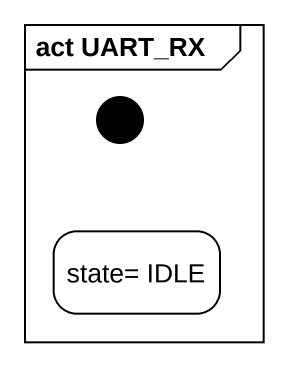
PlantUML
@startuml
mainframe act UART_RX
hide empty description
state initial1 <<start>>
state "state= IDLE" as state_IDLE
@enduml
